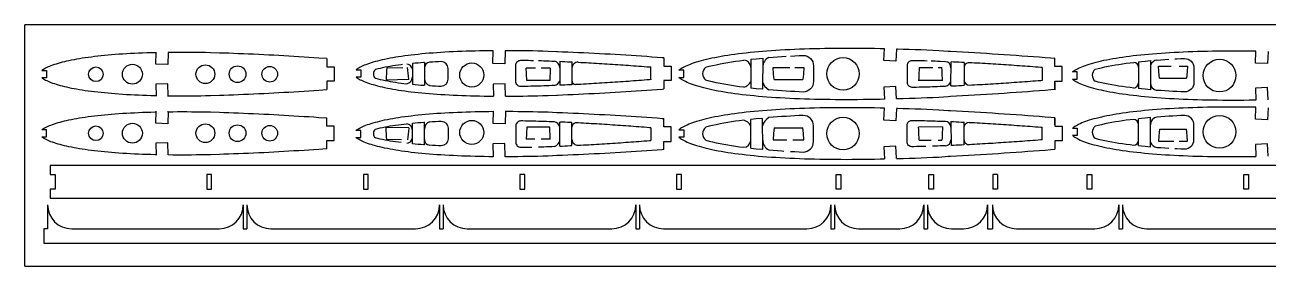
# Model space of a CAD drawing. Header units: millimetres. Extents: x 432 to 1432, y 277 to 377.
# Drawn here: x 432 to 948, y 277 to 377 of the extents above; entities that cross this region are included whole.
import ezdxf

# ---------------------------------------------------------------- set-up
doc = ezdxf.new("R2010")
doc.units = ezdxf.units.MM
doc.layers.add('7', color=7, linetype='Continuous')
doc.layers.add('LAYER01', color=7, linetype='Continuous')

msp = doc.modelspace()

# ---------------------------------------------------------------- linework, layer by layer
for p, q in [((432.01, 277.11), (432.04, 377.11)), ((1432.01, 377.11), (432.04, 377.11)), ((859.64, 353.23), (859.64, 350.23)), ((859.64, 335.64), (859.64, 338.64)), ((1134.97, 318.87), (442.55, 318.87)), ((442.55, 318.87), (442.55, 315.07)), ((442.55, 315.07), (444.55, 315.07)), ((444.55, 315.07), (444.55, 309.07)), ((509.55, 315.07), (507.55, 315.07)), ((507.55, 315.07), (507.55, 309.07)), ((509.55, 312.07), (509.55, 315.07)), ((574.55, 315.07), (572.55, 315.07)), ((572.55, 315.07), (572.55, 309.07)), ((574.55, 312.07), (574.55, 315.07)), ((639.55, 315.07), (637.55, 315.07)), ((637.55, 315.07), (637.55, 309.07)), ((639.55, 312.07), (639.55, 315.07)), ((704.55, 315.07), (702.55, 315.07)), ((702.55, 315.07), (702.55, 309.07)), ((704.55, 312.07), (704.55, 315.07)), ((768.75, 312.07), (768.75, 315.07)), ((768.75, 315.07), (770.75, 315.07)), ((770.75, 315.07), (770.75, 309.07)), ((807.27, 312.07), (807.27, 315.07)), ((807.27, 315.07), (809.27, 315.07)), ((809.27, 315.07), (809.27, 309.07)), ((833.77, 315.07), (833.77, 309.07)), ((835.77, 315.07), (833.77, 315.07)), ((835.77, 315.07), (835.77, 309.07)), ((872.97, 312.07), (872.97, 315.07)), ((872.97, 315.07), (874.97, 315.07)), ((874.97, 315.07), (874.97, 309.07)), ((937.97, 312.07), (937.97, 315.07)), ((937.97, 315.07), (939.97, 315.07)), ((939.97, 315.07), (939.97, 309.07)), ((509.55, 309.07), (509.55, 312.07)), ((574.55, 309.07), (574.55, 312.07)), ((639.55, 309.07), (639.55, 312.07)), ((704.55, 309.07), (704.55, 312.07)), ((768.75, 309.07), (768.75, 312.07)), ((807.27, 309.07), (807.27, 312.07)), ((872.97, 309.07), (872.97, 312.07)), ((937.97, 309.07), (937.97, 312.07)), ((442.55, 309.07), (442.55, 305.27)), ((444.55, 309.07), (442.55, 309.07)), ((442.55, 305.27), (1134.97, 305.27)), ((507.55, 309.07), (509.55, 309.07)), ((572.55, 309.07), (574.55, 309.07)), ((637.55, 309.07), (639.55, 309.07)), ((702.55, 309.07), (704.55, 309.07)), ((770.75, 309.07), (768.75, 309.07)), ((809.27, 309.07), (807.27, 309.07)), ((835.77, 309.07), (833.77, 309.07)), ((874.97, 309.07), (872.97, 309.07)), ((939.97, 309.07), (937.97, 309.07)), ((432.01, 277.11), (1432.01, 277.11))]:
    msp.add_line(p, q)
at = {"color": 9}
for p, q in [((557.37, 363.13), (557.37, 359.72)), ((697.27, 363.45), (697.27, 360.03)), ((859.64, 359.8), (859.64, 363.31)), ((557.37, 359.72), (560.37, 359.72)), ((560.37, 359.72), (560.37, 353.72)), ((691.88, 354.4), (691.88, 359.66)), ((697.27, 360.03), (700.27, 360.03)), ((700.27, 360.03), (700.27, 354.03)), ((854.26, 359.42), (854.26, 354.13)), ((862.64, 359.8), (859.64, 359.8)), ((862.64, 353.8), (862.64, 359.8)), ((868.86, 357.59), (866.86, 357.59)), ((560.37, 353.72), (557.37, 353.72)), ((557.37, 353.72), (557.37, 350.3)), ((700.27, 354.03), (697.27, 354.03)), ((697.27, 354.03), (697.27, 350.55)), ((859.64, 350.27), (859.64, 353.8)), ((859.64, 353.8), (862.64, 353.8)), ((557.37, 335.15), (557.37, 338.56)), ((697.27, 334.84), (697.27, 338.32)), ((859.64, 338.6), (859.64, 335.07)), ((560.37, 335.15), (557.37, 335.15)), ((560.37, 329.15), (560.37, 335.15)), ((691.88, 334.46), (691.88, 329.21)), ((700.27, 334.84), (697.27, 334.84)), ((700.27, 328.84), (700.27, 334.84)), ((854.26, 329.45), (854.26, 334.73)), ((859.64, 335.07), (862.64, 335.07)), ((862.64, 335.07), (862.64, 329.07)), ((868.86, 331.28), (866.86, 331.28)), ((557.37, 325.74), (557.37, 329.15)), ((557.37, 329.15), (560.37, 329.15)), ((697.27, 325.42), (697.27, 328.84)), ((697.27, 328.84), (700.27, 328.84)), ((862.64, 329.07), (859.64, 329.07)), ((859.64, 329.07), (859.64, 325.55))]:
    msp.add_line(p, q, dxfattribs=at)
for centre, radius in [((617.53, 356.34), 5), ((771.66, 356.8), 6.73), ((927.95, 356.09), 6.79), ((461.49, 356.66), 3.05), ((476.65, 356.66), 4.13), ((506.94, 356.66), 3.89), ((520.3, 356.66), 3.47), ((533.67, 356.66), 3.23), ((476.65, 332.2), 4.13), ((506.94, 332.2), 3.89), ((520.3, 332.2), 3.47), ((617.53, 332.52), 5), ((771.66, 332.07), 6.73), ((927.95, 332.78), 6.79), ((461.49, 332.2), 3.05), ((533.67, 332.2), 3.23)]:
    msp.add_circle(centre, radius)
for centre, radius in [((579.08, 356.79), 2.4), ((716.91, 356.88), 3.55), ((878.4, 356.25), 3.26), ((579.08, 332.07), 2.4), ((716.91, 331.99), 3.55), ((878.4, 332.62), 3.26)]:
    msp.add_arc(centre, radius, 129.9525, 230.0475)
at = {"layer": '7', "linetype": 'Continuous'}
for points in [[(703.49, 358.3), (703.84, 358.58), (704.23, 358.87), (704.64, 359.13), (705.17, 359.45), (705.71, 359.73), (706.27, 360), (706.95, 360.32), (707.65, 360.62), (708.35, 360.9), (709.19, 361.21), (710.03, 361.5), (710.88, 361.77), (711.86, 362.07), (712.85, 362.34), (713.84, 362.61), (714.97, 362.89), (716.1, 363.15), (717.23, 363.4), (718.5, 363.66), (719.76, 363.9), (721.03, 364.13), (722.43, 364.37), (723.83, 364.59), (725.23, 364.8), (726.75, 365.02), (728.28, 365.22), (729.8, 365.41), (731.45, 365.6), (733.1, 365.77), (734.74, 365.94), (736.5, 366.1), (738.26, 366.25), (740.02, 366.39), (741.89, 366.53), (743.75, 366.66), (745.62, 366.77), (747.59, 366.88), (749.55, 366.98), (751.52, 367.07), (753.58, 367.15), (755.64, 367.23), (757.7, 367.29), (759.84, 367.34), (761.98, 367.39), (764.12, 367.43), (766.34, 367.46), (768.56, 367.48), (770.77, 367.49), (773.06, 367.49), (775.34, 367.49), (777.63, 367.48), (779.97, 367.46), (782.31, 367.43), (784.65, 367.4), (787.04, 367.35), (788.85, 367.31)], [(793.83, 367.07), (793.84, 367.07), (793.6, 362.08), (788.6, 362.32), (788.85, 367.31)], [(793.84, 367.19), (794.25, 367.18), (796.68, 367.11), (799.11, 367.03), (801.56, 366.94), (804.02, 366.85), (806.48, 366.76), (808.96, 366.65), (811.43, 366.54), (815.24, 366.24)], [(486.47, 365.6), (486.16, 365.59), (484.36, 365.54), (482.63, 365.49), (480.9, 365.43), (479.16, 365.36), (477.51, 365.29), (475.85, 365.2), (474.2, 365.11), (472.63, 365.01), (471.06, 364.91), (469.49, 364.79), (468.01, 364.67), (466.53, 364.55), (465.05, 364.41), (463.66, 364.27), (462.27, 364.12), (460.89, 363.96), (459.61, 363.8), (458.32, 363.64), (457.04, 363.45), (455.86, 363.28), (454.69, 363.09), (453.51, 362.89), (452.44, 362.69), (451.38, 362.49), (450.31, 362.27), (449.36, 362.06), (448.41, 361.84), (447.46, 361.6), (446.62, 361.38), (445.79, 361.15), (444.96, 360.9), (444.25, 360.67), (443.54, 360.43), (442.84, 360.17), (442.25, 359.93), (441.66, 359.68), (441.08, 359.41), (440.62, 359.19), (440.16, 358.94), (439.71, 358.68), (439.37, 358.46), (439.04, 358.22)], [(491.48, 365.62), (491.31, 360.63), (486.31, 360.79), (486.48, 365.79)], [(512.85, 365.44), (509.05, 365.6), (507.04, 365.63), (505.07, 365.66), (503.1, 365.69), (501.13, 365.7), (499.21, 365.71), (497.29, 365.72), (495.36, 365.71), (493.5, 365.7), (491.63, 365.69), (491.47, 365.69)], [(557.37, 363.13), (554.09, 363.36), (552.02, 363.5), (549.96, 363.63), (547.89, 363.77), (545.8, 363.9), (543.72, 364.02), (541.63, 364.15), (539.54, 364.27), (537.45, 364.39), (535.35, 364.51), (533.26, 364.62), (531.17, 364.72), (529.08, 364.82), (526.99, 364.92), (524.91, 365.01), (522.82, 365.1), (520.75, 365.18), (518.68, 365.26), (516.62, 365.33), (514.57, 365.39), (512.85, 365.44)], [(626.42, 366.4), (624.63, 366.39), (622.68, 366.36), (620.79, 366.33), (618.91, 366.29), (617.02, 366.24), (615.21, 366.18), (613.39, 366.12), (611.58, 366.05), (609.85, 365.97), (608.11, 365.88), (606.38, 365.79), (604.74, 365.68), (603.09, 365.57), (601.45, 365.45), (599.9, 365.33), (598.35, 365.19), (596.8, 365.05), (595.34, 364.9), (593.89, 364.75), (592.44, 364.58), (591.1, 364.42), (589.76, 364.24), (588.41, 364.05), (587.18, 363.87), (585.95, 363.67), (584.72, 363.46), (583.6, 363.26), (582.48, 363.04), (581.37, 362.81), (580.37, 362.59), (579.37, 362.36), (578.38, 362.11), (577.51, 361.88), (576.64, 361.64), (575.77, 361.38), (575.02, 361.14), (574.28, 360.88), (573.54, 360.61), (572.92, 360.36), (572.31, 360.1), (571.71, 359.82), (571.22, 359.58), (570.74, 359.33), (570.27, 359.05), (569.91, 358.82), (569.57, 358.57), (569.48, 358.49)], [(597.84, 361.51), (597.63, 361.5), (596.43, 361.41), (595.23, 361.31), (594.04, 361.21), (592.86, 361.1)], [(604.85, 361.91), (603.72, 361.86), (602.5, 361.8), (601.27, 361.73), (600.05, 361.66)], [(631.37, 366.42), (631.21, 360.95), (626.21, 361.11), (626.42, 366.4)], [(652.78, 365.95), (649.22, 366.14), (647.08, 366.2), (644.98, 366.25), (642.87, 366.3), (640.77, 366.33), (638.71, 366.36), (636.64, 366.39), (634.58, 366.41), (632.57, 366.42), (631.38, 366.42)], [(645.27, 362.32), (646.37, 362.29), (647.46, 362.26), (648.55, 362.22), (649.64, 362.18), (650.74, 362.14), (651.83, 362.1)], [(697.27, 363.45), (696.58, 363.5), (694.44, 363.65), (692.3, 363.8), (690.16, 363.95), (687.99, 364.1), (685.83, 364.24), (683.66, 364.38), (681.48, 364.52), (679.3, 364.65), (677.11, 364.78), (674.92, 364.91), (672.73, 365.03), (670.54, 365.15), (668.35, 365.27), (666.16, 365.38), (663.96, 365.49), (661.78, 365.59), (659.6, 365.68), (657.41, 365.77), (655.25, 365.86), (653.08, 365.94), (652.78, 365.95)], [(654.1, 362.01), (655.11, 361.96), (656.21, 361.91), (657.3, 361.86), (658.4, 361.81), (659.1, 361.78)], [(661.68, 361.65), (662.78, 361.59), (663.87, 361.54), (664.97, 361.48), (666.07, 361.41), (667.16, 361.35), (668.26, 361.29), (669.36, 361.22), (670.45, 361.16), (671.55, 361.09), (672.65, 361.02), (673.75, 360.95), (674.84, 360.88), (675.94, 360.81), (677.04, 360.74), (678.14, 360.66), (679.24, 360.59), (680.34, 360.51), (681.43, 360.43), (682.53, 360.36), (683.63, 360.28), (684.73, 360.2), (685.83, 360.12), (686.93, 360.03), (688.03, 359.95), (689.14, 359.87), (690.23, 359.78), (691.33, 359.7), (691.88, 359.66)], [(714.63, 359.6), (716.04, 359.96), (717.53, 360.3), (719.03, 360.62), (720.59, 360.93), (722.17, 361.23), (723.78, 361.51), (725.4, 361.78), (727.06, 362.03), (728.73, 362.26), (730.43, 362.49)], [(733.32, 362.84), (735.59, 363.08), (738.29, 363.26)], [(740.86, 363.58), (742.64, 363.72), (744.43, 363.85), (746.21, 363.98), (748.01, 364.09)], [(749.83, 364.2), (751.64, 364.3), (753.45, 364.39), (755.13, 364.47)], [(814.17, 361.86), (812.02, 361.94), (810.93, 361.98), (809.83, 362.02), (808.74, 362.05), (808.2, 362.07)], [(815.24, 366.24), (816.3, 366.18), (818.79, 366.05), (821.27, 365.91), (823.76, 365.77), (826.25, 365.62), (828.72, 365.48), (831.2, 365.33), (833.68, 365.17), (836.14, 365.01), (838.6, 364.85), (841.05, 364.68), (843.48, 364.51), (845.91, 364.34), (848.34, 364.17), (850.73, 363.99), (853.12, 363.82), (855.51, 363.63), (857.85, 363.45), (859.64, 363.31)], [(821.87, 361.52), (820.77, 361.58), (819.68, 361.63), (818.58, 361.68), (817.49, 361.73), (816.49, 361.77)], [(854.28, 359.42), (853.71, 359.46), (852.61, 359.55), (851.51, 359.63), (850.41, 359.72), (849.31, 359.8), (848.21, 359.88), (847.11, 359.96), (846.01, 360.04), (844.91, 360.12), (843.81, 360.2), (842.71, 360.28), (841.62, 360.35), (840.51, 360.43), (839.42, 360.5), (838.32, 360.57), (837.22, 360.65), (836.12, 360.72), (835.03, 360.79), (833.93, 360.85), (832.83, 360.92), (831.73, 360.99), (830.64, 361.05), (829.54, 361.12), (828.44, 361.18), (827.35, 361.24), (826.25, 361.3), (825.16, 361.36), (824.06, 361.41)], [(866.86, 357.59), (867.12, 357.81), (867.5, 358.08), (867.89, 358.34), (868.4, 358.64), (868.92, 358.91), (869.45, 359.17), (870.11, 359.47), (870.78, 359.76), (871.45, 360.03), (872.25, 360.33), (873.06, 360.61), (873.88, 360.87), (874.82, 361.15), (875.77, 361.42), (876.73, 361.67), (877.81, 361.94), (878.89, 362.19), (879.98, 362.43), (881.2, 362.68), (882.41, 362.92), (883.63, 363.14), (884.97, 363.37), (886.31, 363.58), (887.66, 363.78), (889.12, 363.99), (890.59, 364.18), (892.05, 364.36), (893.63, 364.54), (895.21, 364.71), (896.8, 364.87), (898.49, 365.03), (900.18, 365.17), (901.87, 365.31), (903.66, 365.44), (905.45, 365.56), (907.24, 365.67), (909.13, 365.78), (911.02, 365.87), (912.91, 365.96), (914.89, 366.04), (916.86, 366.11), (918.84, 366.17), (920.9, 366.22), (922.95, 366.27), (925.01, 366.3), (927.14, 366.33), (929.27, 366.35), (931.4, 366.36), (933.59, 366.37), (935.79, 366.36), (937.98, 366.35), (940.23, 366.33), (942.48, 366.3), (943.07, 366.3)], [(876.31, 358.75), (877.6, 359.07), (878.97, 359.38), (880.34, 359.68), (881.77, 359.97), (883.22, 360.24), (884.7, 360.5), (886.18, 360.74), (887.7, 360.97), (889.23, 361.18), (890.79, 361.39), (892.35, 361.58)], [(894.31, 361.8), (895.52, 361.93), (897.12, 362.1), (899.29, 362.3)], [(901.98, 362.52), (903.62, 362.64), (905.25, 362.75), (906.9, 362.86)], [(909.39, 363), (910.22, 363.05), (911.89, 363.13), (913.42, 363.2)], [(948.07, 366.14), (947.85, 361.07), (942.85, 361.29), (943.07, 366.29)], [(439.04, 358.21), (440.94, 358.21), (440.94, 355.21), (439.04, 355.21)], [(569.48, 358.49), (571.42, 358.49), (571.42, 355.49), (569.48, 355.49)], [(588.82, 360.66), (588.82, 360.66), (588.2, 360.58), (587.05, 360.43), (585.93, 360.27), (584.81, 360.1), (583.71, 359.92), (582.62, 359.73), (581.56, 359.53), (580.51, 359.32), (579.5, 359.1), (578.49, 358.87), (577.54, 358.63)], [(582.25, 359.25), (582.16, 358.07), (582.09, 356.88), (582.02, 355.68), (581.95, 354.47), (581.94, 354.26)], [(591.37, 354.47), (591.36, 354.67), (591.24, 355.88), (591.12, 357.07), (590.99, 358.26), (590.85, 359.44)], [(640.38, 354.13), (640.35, 354.83), (640.29, 355.93), (640.24, 357.02), (640.15, 359.13)], [(650.1, 359.13), (650.06, 358.12), (650.01, 357.02), (649.96, 355.93), (649.91, 354.83), (649.88, 354.13)], [(703.49, 355.3), (705.53, 355.3), (705.53, 358.3), (703.49, 358.3)], [(743.06, 354.47), (742.82, 356.74), (742.64, 359.44)], [(755.36, 359.41), (755.23, 356.74), (754.98, 354.47)], [(803.25, 359.47), (803.2, 358.38), (803.15, 357.28), (803.1, 356.19), (803.05, 355.09), (803.01, 354.09)], [(812.96, 354), (812.91, 355.09), (812.87, 356.19), (812.82, 357.28), (812.77, 358.38), (812.71, 359.47)], [(866.86, 354.59), (868.86, 354.59), (868.86, 357.59), (866.86, 357.59)], [(903.07, 355.02), (902.94, 356.23), (902.78, 357.83), (902.58, 359.99)], [(914.67, 359.99), (914.47, 357.83), (914.31, 356.23), (914.18, 355.02)], [(439.04, 355.21), (439.37, 354.97), (439.71, 354.75), (440.16, 354.48), (440.62, 354.24), (441.08, 354.01), (441.66, 353.75), (442.25, 353.5), (442.84, 353.26), (443.54, 353), (444.25, 352.76), (444.96, 352.53), (445.79, 352.28), (446.62, 352.04), (447.46, 351.82), (448.41, 351.59), (449.36, 351.37), (450.31, 351.16), (451.38, 350.94), (452.44, 350.73), (453.51, 350.54), (454.69, 350.34), (455.86, 350.15), (457.04, 349.97), (458.32, 349.79), (459.61, 349.62), (460.89, 349.47), (462.27, 349.31), (463.66, 349.16), (465.05, 349.02), (466.53, 348.88), (468.01, 348.75), (469.49, 348.64), (471.06, 348.52), (472.63, 348.42), (474.2, 348.32), (475.85, 348.23), (477.51, 348.14), (479.16, 348.07), (480.9, 348), (482.63, 347.94), (484.36, 347.88), (486.16, 347.84), (486.47, 347.83)], [(491.23, 347.71), (491.48, 347.72), (491.31, 352.71), (486.32, 352.55), (486.48, 347.55)], [(569.48, 355.49), (569.57, 355.42), (569.91, 355.17), (570.27, 354.93), (570.74, 354.66), (571.22, 354.4), (571.71, 354.17), (572.31, 353.89), (572.92, 353.63), (573.54, 353.38), (574.28, 353.1), (575.02, 352.85), (575.77, 352.61), (576.64, 352.35), (577.51, 352.1), (578.38, 351.87), (579.37, 351.63), (580.37, 351.39), (581.37, 351.18), (582.48, 350.95), (583.6, 350.73), (584.72, 350.53), (585.95, 350.32), (587.18, 350.12), (588.41, 349.94), (589.76, 349.75), (591.1, 349.57), (592.44, 349.4), (593.89, 349.24), (595.34, 349.08), (596.8, 348.94), (598.35, 348.79), (599.9, 348.66), (601.45, 348.54), (603.09, 348.41), (604.74, 348.3), (606.38, 348.2), (608.11, 348.11), (609.85, 348.02), (611.58, 347.94), (613.39, 347.87), (615.21, 347.8), (617.02, 347.75), (618.91, 347.7), (620.79, 347.66), (622.68, 347.62), (624.63, 347.6), (626.59, 347.58)], [(577.54, 354.96), (578.49, 354.72), (579.5, 354.49), (580.51, 354.27), (581.56, 354.06), (582.62, 353.86), (583.71, 353.67), (584.81, 353.49), (585.93, 353.32), (587.05, 353.16), (588.2, 353.01), (589.34, 352.87), (590.51, 352.74)], [(592.86, 352.49), (594.04, 352.38), (595.23, 352.28), (596.43, 352.18), (597.63, 352.09), (597.84, 352.08)], [(600.05, 351.93), (601.27, 351.86), (602.5, 351.79), (603.72, 351.73), (604.85, 351.68)], [(631.58, 347.57), (631.58, 347.57), (631.42, 352.74), (626.43, 352.58), (626.59, 347.58)], [(659.1, 352.28), (658.4, 352.25), (657.3, 352.2), (656.21, 352.15), (654.1, 352.06)], [(691.89, 354.41), (691.33, 354.36), (690.23, 354.28), (689.14, 354.19), (688.03, 354.11), (686.93, 354.03), (685.83, 353.95), (684.73, 353.87), (683.63, 353.78), (682.53, 353.71), (681.43, 353.63), (680.34, 353.55), (679.24, 353.47), (678.14, 353.4), (677.04, 353.33), (675.94, 353.25), (674.84, 353.18), (673.75, 353.11), (672.65, 353.04), (671.55, 352.97), (670.45, 352.9), (669.36, 352.84), (668.26, 352.77), (667.16, 352.71), (666.07, 352.65), (664.97, 352.59), (663.87, 352.53), (662.78, 352.47), (661.68, 352.41), (660.59, 352.36)], [(691.9, 354.41), (691.88, 354.4), (691.9, 354.41)], [(691.9, 354.41), (691.9, 354.41)], [(788.85, 346.28), (787.04, 346.24), (784.65, 346.19), (782.31, 346.16), (779.97, 346.13), (777.63, 346.11), (775.34, 346.1), (773.06, 346.1), (770.77, 346.1), (768.56, 346.11), (766.34, 346.13), (764.12, 346.16), (761.98, 346.2), (759.84, 346.25), (757.7, 346.3), (755.64, 346.36), (753.58, 346.44), (751.52, 346.52), (749.55, 346.61), (747.59, 346.71), (745.62, 346.82), (743.75, 346.93), (741.89, 347.06), (740.02, 347.2), (738.26, 347.34), (736.5, 347.49), (734.74, 347.65), (733.1, 347.82), (731.45, 347.99), (729.8, 348.18), (728.28, 348.37), (726.75, 348.57), (725.23, 348.79), (723.83, 349), (722.43, 349.22), (721.03, 349.46), (719.76, 349.69), (718.5, 349.93), (717.23, 350.19), (716.1, 350.44), (714.97, 350.7), (713.84, 350.98), (712.85, 351.25), (711.86, 351.52), (710.88, 351.82), (710.03, 352.09), (709.19, 352.38), (708.35, 352.69), (707.65, 352.97), (706.95, 353.27), (706.27, 353.59), (705.71, 353.86), (705.17, 354.14), (704.64, 354.46), (704.23, 354.72), (703.84, 355.01), (703.49, 355.3)], [(730.43, 351.27), (728.73, 351.49), (727.06, 351.73), (725.4, 351.98), (723.78, 352.24), (722.17, 352.53), (720.59, 352.82), (719.03, 353.13), (717.53, 353.46), (716.04, 353.8), (714.63, 354.15)], [(793.84, 346.52), (793.6, 351.51), (788.6, 351.27), (788.85, 346.28)], [(816.39, 351.82), (817.49, 351.86), (818.58, 351.91), (819.68, 351.96), (820.77, 352.01), (821.87, 352.07)], [(824.06, 352.18), (825.16, 352.23), (826.25, 352.29), (827.35, 352.35), (828.44, 352.41), (829.54, 352.47), (830.64, 352.54), (831.73, 352.6), (832.83, 352.67), (833.93, 352.74), (835.03, 352.81), (836.12, 352.87), (837.22, 352.94), (838.32, 353.02), (839.42, 353.09), (840.51, 353.16), (841.62, 353.24), (842.71, 353.31), (843.81, 353.39), (844.91, 353.47), (846.01, 353.55), (847.11, 353.63), (848.21, 353.71), (849.31, 353.79), (850.41, 353.87), (851.51, 353.96), (852.61, 354.04), (853.71, 354.13), (854.26, 354.17)], [(943.08, 345.88), (942.48, 345.88), (940.23, 345.85), (937.98, 345.83), (935.79, 345.82), (933.59, 345.81), (931.4, 345.82), (929.27, 345.83), (927.14, 345.85), (925.01, 345.88), (922.95, 345.91), (920.9, 345.96), (918.84, 346.01), (916.86, 346.07), (914.89, 346.14), (912.91, 346.22), (911.02, 346.31), (909.13, 346.4), (907.24, 346.51), (905.45, 346.62), (903.66, 346.74), (901.87, 346.87), (900.18, 347.01), (898.49, 347.15), (896.8, 347.31), (895.21, 347.47), (893.63, 347.64), (892.05, 347.82), (890.59, 348), (889.12, 348.19), (887.66, 348.4), (886.31, 348.6), (884.97, 348.82), (883.63, 349.04), (882.41, 349.26), (881.2, 349.5), (879.98, 349.75), (878.89, 349.99), (877.81, 350.24), (876.73, 350.51), (875.77, 350.76), (874.82, 351.03), (873.88, 351.31), (873.06, 351.57), (872.25, 351.85), (871.45, 352.15), (870.78, 352.42), (870.11, 352.71), (869.45, 353.01), (868.92, 353.27), (868.4, 353.54), (867.89, 353.84), (867.5, 354.1), (867.12, 354.37), (866.86, 354.59)], [(892.35, 350.92), (890.79, 351.11), (889.23, 351.31), (887.7, 351.53), (886.18, 351.76), (884.7, 352), (883.22, 352.26), (881.77, 352.53), (880.34, 352.82), (878.97, 353.11), (877.6, 353.43), (876.31, 353.75)], [(948.07, 346.1), (947.86, 351.1), (942.86, 350.88), (943.08, 345.88)], [(491.48, 347.74), (491.63, 347.74), (493.5, 347.72), (495.36, 347.71), (497.29, 347.71), (499.21, 347.71), (501.13, 347.72), (503.1, 347.74), (505.07, 347.76), (507.04, 347.79), (509.05, 347.83), (512.85, 347.99)], [(512.85, 347.99), (514.57, 348.04), (516.62, 348.1), (518.68, 348.18), (520.75, 348.25), (522.82, 348.33), (524.91, 348.42), (526.99, 348.51), (529.08, 348.61), (531.17, 348.71), (533.26, 348.82), (535.35, 348.93), (537.45, 349.04), (539.54, 349.16), (541.63, 349.28), (543.72, 349.41), (545.8, 349.53), (547.89, 349.66), (549.96, 349.8), (552.02, 349.94), (554.09, 350.08), (557.37, 350.3)], [(631.58, 347.57), (632.57, 347.57), (634.58, 347.58), (636.64, 347.6), (638.71, 347.62), (640.77, 347.65), (642.87, 347.69), (644.98, 347.74), (647.08, 347.79), (649.22, 347.84), (652.78, 348.04)], [(652.78, 348.04), (653.08, 348.05), (655.25, 348.13), (657.41, 348.22), (659.6, 348.31), (661.78, 348.41), (663.96, 348.51), (666.16, 348.61), (668.35, 348.72), (670.54, 348.84), (672.73, 348.96), (674.92, 349.09), (677.11, 349.21), (679.3, 349.34), (681.48, 349.48), (683.66, 349.61), (685.83, 349.75), (687.99, 349.9), (690.16, 350.04), (692.3, 350.19), (694.44, 350.34), (696.58, 350.5), (697.27, 350.55)], [(738.27, 350.53), (735.59, 350.67), (733.32, 350.92)], [(755.13, 349.29), (753.45, 349.37), (751.64, 349.46), (749.83, 349.56), (748.01, 349.66), (746.21, 349.78), (744.43, 349.9), (742.64, 350.04), (740.86, 350.18)], [(815.24, 347.35), (811.43, 347.05), (808.96, 346.94), (806.48, 346.83), (804.02, 346.74), (801.56, 346.65), (799.11, 346.56), (796.68, 346.48), (794.25, 346.41), (793.84, 346.4)], [(859.64, 350.27), (857.85, 350.13), (855.51, 349.95), (853.12, 349.77), (850.73, 349.59), (848.34, 349.41), (845.91, 349.24), (843.48, 349.07), (841.05, 348.9), (838.6, 348.73), (836.14, 348.57), (833.68, 348.41), (831.2, 348.26), (828.72, 348.11), (826.25, 347.96), (823.76, 347.81), (821.27, 347.67), (818.79, 347.53), (816.3, 347.4), (815.24, 347.35)], [(899.29, 350.2), (897.12, 350.4), (895.52, 350.56), (894.31, 350.69)], [(913.42, 349.3), (911.89, 349.37), (910.22, 349.45), (908.56, 349.54), (906.9, 349.64), (905.25, 349.74), (903.62, 349.86), (901.98, 349.98)], [(439.04, 333.66), (439.37, 333.9), (439.71, 334.12), (440.16, 334.38), (440.62, 334.62), (441.08, 334.85), (441.66, 335.12), (442.25, 335.37), (442.84, 335.6), (443.54, 335.87), (444.25, 336.11), (444.96, 336.34), (445.79, 336.59), (446.62, 336.82), (447.46, 337.04), (448.41, 337.28), (449.36, 337.5), (450.31, 337.71), (451.38, 337.93), (452.44, 338.13), (453.51, 338.33), (454.69, 338.53), (455.86, 338.72), (457.04, 338.89), (458.32, 339.07), (459.61, 339.24), (460.89, 339.4), (462.27, 339.56), (463.66, 339.71), (465.05, 339.85), (466.53, 339.98), (468.01, 340.11), (469.49, 340.23), (471.06, 340.35), (472.63, 340.45), (474.2, 340.55), (475.85, 340.64), (477.51, 340.72), (479.16, 340.8), (480.9, 340.87), (482.63, 340.93), (484.36, 340.98), (486.16, 341.03), (486.47, 341.04)], [(491.23, 341.16), (491.48, 341.15), (491.31, 336.15), (486.32, 336.32), (486.48, 341.31)], [(491.48, 341.12), (491.63, 341.13), (493.5, 341.14), (495.36, 341.15), (497.29, 341.16), (499.21, 341.15), (501.13, 341.14), (503.1, 341.13), (505.07, 341.1), (507.04, 341.07), (509.05, 341.04), (512.85, 340.88)], [(512.85, 340.88), (514.57, 340.83), (516.62, 340.76), (518.68, 340.69), (520.75, 340.61), (522.82, 340.53), (524.91, 340.44), (526.99, 340.35), (529.08, 340.26), (531.17, 340.16), (533.26, 340.05), (535.35, 339.94), (537.45, 339.82), (539.54, 339.7), (541.63, 339.58), (543.72, 339.46), (545.8, 339.33), (547.89, 339.2), (549.96, 339.07), (552.02, 338.93), (554.09, 338.79), (557.37, 338.56)], [(569.48, 333.37), (569.57, 333.45), (569.91, 333.7), (570.27, 333.93), (570.74, 334.21), (571.22, 334.46), (571.71, 334.7), (572.31, 334.98), (572.92, 335.24), (573.54, 335.49), (574.28, 335.76), (575.02, 336.02), (575.77, 336.26), (576.64, 336.52), (577.51, 336.76), (578.38, 336.99), (579.37, 337.24), (580.37, 337.47), (581.37, 337.69), (582.48, 337.92), (583.6, 338.14), (584.72, 338.34), (585.95, 338.55), (587.18, 338.75), (588.41, 338.93), (589.76, 339.12), (591.1, 339.3), (592.44, 339.46), (593.89, 339.63), (595.34, 339.78), (596.8, 339.93), (598.35, 340.07), (599.9, 340.21), (601.45, 340.33), (603.09, 340.45), (604.74, 340.56), (606.38, 340.66), (608.11, 340.76), (609.85, 340.85), (611.58, 340.93), (613.39, 341), (615.21, 341.06), (617.02, 341.12), (618.91, 341.17), (620.79, 341.21), (622.68, 341.24), (624.63, 341.27), (626.59, 341.29)], [(631.58, 341.3), (631.58, 341.3), (631.42, 336.13), (626.43, 336.29), (626.59, 341.29)], [(631.58, 341.3), (632.57, 341.3), (634.58, 341.29), (636.64, 341.27), (638.71, 341.24), (640.77, 341.21), (642.87, 341.18), (644.98, 341.13), (647.08, 341.08), (649.22, 341.02), (652.78, 340.82)], [(652.78, 340.82), (653.08, 340.81), (655.25, 340.73), (657.41, 340.65), (659.6, 340.56), (661.78, 340.46), (663.96, 340.36), (666.16, 340.26), (668.35, 340.14), (670.54, 340.03), (672.73, 339.91), (674.92, 339.78), (677.11, 339.65), (679.3, 339.52), (681.48, 339.39), (683.66, 339.26), (685.83, 339.12), (687.99, 338.97), (690.16, 338.82), (692.3, 338.68), (694.44, 338.53), (696.58, 338.37), (697.27, 338.32)], [(788.85, 342.59), (787.04, 342.63), (784.65, 342.67), (782.31, 342.71), (779.97, 342.74), (777.63, 342.76), (775.34, 342.77), (773.06, 342.77), (770.77, 342.77), (768.56, 342.76), (766.34, 342.74), (764.12, 342.71), (761.98, 342.67), (759.84, 342.62), (757.7, 342.57), (755.64, 342.5), (753.58, 342.43), (751.52, 342.35), (749.55, 342.26), (747.59, 342.16), (745.62, 342.05), (743.75, 341.93), (741.89, 341.81), (740.02, 341.67), (738.26, 341.53), (736.5, 341.38), (734.74, 341.22), (733.1, 341.05), (731.45, 340.87), (729.8, 340.69), (728.28, 340.5), (726.75, 340.3), (725.23, 340.08), (723.83, 339.87), (722.43, 339.65), (721.03, 339.41), (719.76, 339.18), (718.5, 338.93), (717.23, 338.67), (716.1, 338.43), (714.97, 338.16), (713.84, 337.88), (712.85, 337.62), (711.86, 337.34), (710.88, 337.05), (710.03, 336.78), (709.19, 336.49), (708.35, 336.17), (707.65, 335.89), (706.95, 335.6), (706.27, 335.28), (705.71, 335.01), (705.17, 334.72), (704.64, 334.41), (704.23, 334.15), (703.84, 333.86), (703.49, 333.57)], [(793.84, 342.35), (793.6, 337.35), (788.6, 337.6), (788.85, 342.59)], [(815.24, 341.52), (811.43, 341.82), (808.96, 341.93), (806.48, 342.03), (804.02, 342.13), (801.56, 342.22), (799.11, 342.31), (796.68, 342.38), (794.25, 342.46), (793.84, 342.47)], [(859.64, 338.6), (857.85, 338.74), (855.51, 338.92), (853.12, 339.1), (850.73, 339.28), (848.34, 339.45), (845.91, 339.63), (843.48, 339.8), (841.05, 339.96), (838.6, 340.13), (836.14, 340.3), (833.68, 340.45), (831.2, 340.61), (828.72, 340.76), (826.25, 340.91), (823.76, 341.05), (821.27, 341.19), (818.79, 341.33), (816.3, 341.46), (815.24, 341.52)], [(943.08, 342.98), (942.48, 342.99), (940.23, 343.02), (937.98, 343.04), (935.79, 343.05), (933.59, 343.05), (931.4, 343.05), (929.27, 343.04), (927.14, 343.02), (925.01, 342.99), (922.95, 342.95), (920.9, 342.91), (918.84, 342.85), (916.86, 342.79), (914.89, 342.72), (912.91, 342.64), (911.02, 342.56), (909.13, 342.46), (907.24, 342.36), (905.45, 342.25), (903.66, 342.13), (901.87, 342), (900.18, 341.86), (898.49, 341.72), (896.8, 341.56), (895.21, 341.4), (893.63, 341.23), (892.05, 341.05), (890.59, 340.87), (889.12, 340.68), (887.66, 340.47), (886.31, 340.27), (884.97, 340.05), (883.63, 339.82), (882.41, 339.6), (881.2, 339.37), (879.98, 339.12), (878.89, 338.88), (877.81, 338.63), (876.73, 338.36), (875.77, 338.11), (874.82, 337.84), (873.88, 337.56), (873.06, 337.29), (872.25, 337.02), (871.45, 336.72), (870.78, 336.45), (870.11, 336.16), (869.45, 335.86), (868.92, 335.6), (868.4, 335.32), (867.89, 335.02), (867.5, 334.77), (867.12, 334.49), (866.86, 334.28)], [(948.07, 342.77), (947.86, 337.77), (942.86, 337.99), (943.08, 342.98)], [(577.54, 333.91), (578.49, 334.15), (579.5, 334.38), (580.51, 334.6), (581.56, 334.81), (582.62, 335.01), (583.71, 335.2), (584.81, 335.38), (585.93, 335.54), (587.05, 335.7), (588.2, 335.86), (589.34, 336), (590.51, 336.13)], [(592.86, 336.38), (594.04, 336.49), (595.23, 336.59), (596.43, 336.69), (597.63, 336.78), (597.84, 336.79)], [(600.05, 336.94), (601.27, 337.01), (602.5, 337.08), (603.72, 337.14), (604.85, 337.19)], [(659.1, 336.58), (658.4, 336.62), (657.3, 336.67), (656.21, 336.72), (654.1, 336.81)], [(691.89, 334.46), (691.33, 334.5), (690.23, 334.59), (689.14, 334.67), (688.03, 334.76), (686.93, 334.84), (685.83, 334.92), (684.73, 335), (683.63, 335.08), (682.53, 335.16), (681.43, 335.24), (680.34, 335.32), (679.24, 335.39), (678.14, 335.47), (677.04, 335.54), (675.94, 335.61), (674.84, 335.69), (673.75, 335.76), (672.65, 335.83), (671.55, 335.89), (670.45, 335.96), (669.36, 336.03), (668.26, 336.09), (667.16, 336.16), (666.07, 336.22), (664.97, 336.28), (663.87, 336.34), (662.78, 336.4), (661.68, 336.45), (660.59, 336.51)], [(730.43, 337.6), (728.73, 337.37), (727.06, 337.14), (725.4, 336.89), (723.78, 336.62), (722.17, 336.34), (720.59, 336.04), (719.03, 335.73), (717.53, 335.41), (716.04, 335.06), (714.63, 334.71)], [(738.27, 338.33), (735.59, 338.19), (733.32, 337.94)], [(755.13, 339.57), (753.45, 339.5), (751.64, 339.41), (749.83, 339.31), (748.01, 339.2), (746.21, 339.09), (744.43, 338.96), (742.64, 338.83), (740.86, 338.69)], [(816.39, 337.05), (817.49, 337), (818.58, 336.95), (819.68, 336.9), (820.77, 336.85), (821.87, 336.8)], [(824.06, 336.69), (825.16, 336.63), (826.25, 336.58), (827.35, 336.52), (828.44, 336.46), (829.54, 336.39), (830.64, 336.33), (831.73, 336.26), (832.83, 336.2), (833.93, 336.13), (835.03, 336.06), (836.12, 335.99), (837.22, 335.92), (838.32, 335.85), (839.42, 335.78), (840.51, 335.7), (841.62, 335.63), (842.71, 335.55), (843.81, 335.47), (844.91, 335.4), (846.01, 335.32), (847.11, 335.24), (848.21, 335.16), (849.31, 335.08), (850.41, 334.99), (851.51, 334.91), (852.61, 334.83), (853.71, 334.74), (854.26, 334.7)], [(892.35, 337.95), (890.79, 337.76), (889.23, 337.55), (887.7, 337.34), (886.18, 337.11), (884.7, 336.86), (883.22, 336.61), (881.77, 336.34), (880.34, 336.05), (878.97, 335.75), (877.6, 335.44), (876.31, 335.11)], [(899.29, 338.66), (897.12, 338.47), (895.52, 338.3), (894.31, 338.17)], [(913.42, 339.57), (911.89, 339.5), (910.22, 339.42), (908.56, 339.33), (906.9, 339.23), (905.25, 339.12), (903.62, 339.01), (901.98, 338.89)], [(439.04, 330.65), (440.94, 330.65), (440.94, 333.65), (439.04, 333.65)], [(486.47, 323.27), (486.16, 323.28), (484.36, 323.32), (482.63, 323.38), (480.9, 323.44), (479.16, 323.51), (477.51, 323.58), (475.85, 323.66), (474.2, 323.76), (472.63, 323.85), (471.06, 323.96), (469.49, 324.07), (468.01, 324.19), (466.53, 324.32), (465.05, 324.46), (463.66, 324.6), (462.27, 324.75), (460.89, 324.9), (459.61, 325.06), (458.32, 325.23), (457.04, 325.41), (455.86, 325.59), (454.69, 325.78), (453.51, 325.98), (452.44, 326.17), (451.38, 326.38), (450.31, 326.6), (449.36, 326.81), (448.41, 327.03), (447.46, 327.26), (446.62, 327.48), (445.79, 327.72), (444.96, 327.96), (444.25, 328.19), (443.54, 328.44), (442.84, 328.7), (442.25, 328.94), (441.66, 329.19), (441.08, 329.45), (440.62, 329.68), (440.16, 329.92), (439.71, 330.18), (439.37, 330.41), (439.04, 330.65)], [(569.48, 330.37), (571.42, 330.37), (571.42, 333.37), (569.48, 333.37)], [(626.42, 322.46), (624.63, 322.48), (622.68, 322.5), (620.79, 322.54), (618.91, 322.58), (617.02, 322.63), (615.21, 322.68), (613.39, 322.75), (611.58, 322.82), (609.85, 322.9), (608.11, 322.99), (606.38, 323.08), (604.74, 323.18), (603.09, 323.29), (601.45, 323.41), (599.9, 323.54), (598.35, 323.67), (596.8, 323.82), (595.34, 323.96), (593.89, 324.12), (592.44, 324.28), (591.1, 324.45), (589.76, 324.63), (588.41, 324.82), (587.18, 325), (585.95, 325.2), (584.72, 325.41), (583.6, 325.61), (582.48, 325.83), (581.37, 326.06), (580.37, 326.27), (579.37, 326.51), (578.38, 326.75), (577.51, 326.98), (576.64, 327.23), (575.77, 327.49), (575.02, 327.73), (574.28, 327.98), (573.54, 328.26), (572.92, 328.51), (572.31, 328.77), (571.71, 329.05), (571.22, 329.28), (570.74, 329.54), (570.27, 329.81), (569.91, 330.05), (569.57, 330.3), (569.48, 330.37)], [(582.25, 329.61), (582.16, 330.8), (582.09, 331.99), (582.02, 333.19), (581.95, 334.4), (581.94, 334.6)], [(591.37, 334.4), (591.36, 334.19), (591.24, 332.99), (591.12, 331.79), (590.99, 330.61), (590.85, 329.43)], [(640.38, 334.73), (640.35, 334.03), (640.29, 332.94), (640.24, 331.85), (640.15, 329.74)], [(650.1, 329.74), (650.06, 330.75), (650.01, 331.85), (649.96, 332.94), (649.91, 334.03), (649.88, 334.73)], [(691.9, 334.46), (691.88, 334.46), (691.9, 334.46)], [(691.9, 334.46), (691.9, 334.46)], [(703.49, 333.57), (705.53, 333.57), (705.53, 330.57), (703.49, 330.57)], [(703.49, 330.57), (703.84, 330.28), (704.23, 330), (704.64, 329.73), (705.17, 329.42), (705.71, 329.13), (706.27, 328.86), (706.95, 328.55), (707.65, 328.25), (708.35, 327.97), (709.19, 327.66), (710.03, 327.37), (710.88, 327.09), (711.86, 326.8), (712.85, 326.52), (713.84, 326.26), (714.97, 325.98), (716.1, 325.72), (717.23, 325.47), (718.5, 325.21), (719.76, 324.96), (721.03, 324.73), (722.43, 324.5), (723.83, 324.27), (725.23, 324.06), (726.75, 323.85), (728.28, 323.65), (729.8, 323.46), (731.45, 323.27), (733.1, 323.09), (734.74, 322.93), (736.5, 322.76), (738.26, 322.61), (740.02, 322.47), (741.89, 322.33), (743.75, 322.21), (745.62, 322.09), (747.59, 321.98), (749.55, 321.89), (751.52, 321.8), (753.58, 321.71), (755.64, 321.64), (757.7, 321.58), (759.84, 321.52), (761.98, 321.48), (764.12, 321.44), (766.34, 321.41), (768.56, 321.39), (770.77, 321.38), (773.06, 321.37), (775.34, 321.38), (777.63, 321.39), (779.97, 321.41), (782.31, 321.44), (784.65, 321.47), (787.04, 321.52), (788.85, 321.55)], [(743.06, 334.4), (742.82, 332.13), (742.64, 329.43)], [(755.36, 329.45), (755.23, 332.13), (754.98, 334.4)], [(803.25, 329.39), (803.2, 330.49), (803.15, 331.58), (803.1, 332.68), (803.05, 333.77), (803.01, 334.77)], [(812.96, 334.87), (812.91, 333.77), (812.87, 332.68), (812.82, 331.58), (812.77, 330.49), (812.71, 329.39)], [(866.86, 334.28), (868.86, 334.28), (868.86, 331.28), (866.86, 331.28)], [(866.86, 331.28), (867.12, 331.06), (867.5, 330.79), (867.89, 330.53), (868.4, 330.23), (868.92, 329.95), (869.45, 329.7), (870.11, 329.39), (870.78, 329.11), (871.45, 328.84), (872.25, 328.54), (873.06, 328.26), (873.88, 328), (874.82, 327.71), (875.77, 327.45), (876.73, 327.2), (877.81, 326.93), (878.89, 326.67), (879.98, 326.44), (881.2, 326.19), (882.41, 325.95), (883.63, 325.73), (884.97, 325.5), (886.31, 325.29), (887.66, 325.08), (889.12, 324.88), (890.59, 324.69), (892.05, 324.5), (893.63, 324.32), (895.21, 324.15), (896.8, 324), (898.49, 323.84), (900.18, 323.69), (901.87, 323.56), (903.66, 323.43), (905.45, 323.3), (907.24, 323.19), (909.13, 323.09), (911.02, 322.99), (912.91, 322.91), (914.89, 322.83), (916.86, 322.76), (918.84, 322.7), (920.9, 322.65), (922.95, 322.6), (925.01, 322.56), (927.14, 322.54), (929.27, 322.52), (931.4, 322.51), (933.59, 322.5), (935.79, 322.51), (937.98, 322.52), (940.23, 322.54), (942.48, 322.56), (943.07, 322.57)], [(903.07, 333.85), (902.94, 332.64), (902.78, 331.04), (902.58, 328.87)], [(914.67, 328.87), (914.47, 331.04), (914.31, 332.64), (914.18, 333.85)], [(491.48, 323.24), (491.31, 328.24), (486.31, 328.08), (486.48, 323.08)], [(557.37, 325.74), (554.09, 325.51), (552.02, 325.37), (549.96, 325.23), (547.89, 325.1), (545.8, 324.97), (543.72, 324.84), (541.63, 324.72), (539.54, 324.6), (537.45, 324.48), (535.35, 324.36), (533.26, 324.25), (531.17, 324.14), (529.08, 324.04), (526.99, 323.95), (524.91, 323.85), (522.82, 323.77), (520.75, 323.69), (518.68, 323.61), (516.62, 323.54), (514.57, 323.47), (512.85, 323.42)], [(588.2, 328.29), (588.2, 328.29), (588.2, 328.29), (587.05, 328.44), (585.93, 328.6), (584.81, 328.77), (583.71, 328.95), (582.62, 329.14), (581.56, 329.34), (580.51, 329.55), (579.5, 329.77), (578.49, 330), (577.54, 330.24)], [(597.84, 327.36), (597.63, 327.37), (596.43, 327.46), (595.23, 327.56), (594.04, 327.66), (592.86, 327.77)], [(604.85, 326.96), (603.72, 327.01), (602.5, 327.07), (601.27, 327.14), (600.05, 327.21)], [(631.37, 322.45), (631.21, 327.92), (626.21, 327.75), (626.42, 322.46)], [(645.27, 326.54), (646.37, 326.58), (647.46, 326.61), (648.55, 326.65), (649.64, 326.69), (650.74, 326.73), (651.83, 326.77)], [(697.27, 325.42), (696.58, 325.37), (694.44, 325.22), (692.3, 325.07), (690.16, 324.92), (687.99, 324.77), (685.83, 324.63), (683.66, 324.49), (681.48, 324.35), (679.3, 324.22), (677.11, 324.09), (674.92, 323.96), (672.73, 323.84), (670.54, 323.71), (668.35, 323.6), (666.16, 323.49), (663.96, 323.38), (661.78, 323.28), (659.6, 323.19), (657.41, 323.09), (655.25, 323.01), (653.08, 322.93), (652.78, 322.92)], [(654.1, 326.86), (655.11, 326.9), (656.21, 326.95), (657.3, 327), (658.4, 327.05), (659.1, 327.09)], [(661.68, 327.22), (662.78, 327.27), (663.87, 327.33), (664.97, 327.39), (666.07, 327.45), (667.16, 327.51), (668.26, 327.58), (669.36, 327.64), (670.45, 327.71), (671.55, 327.78), (672.65, 327.85), (673.75, 327.92), (674.84, 327.99), (675.94, 328.06), (677.04, 328.13), (678.14, 328.2), (679.24, 328.28), (680.34, 328.36), (681.43, 328.43), (682.53, 328.51), (683.63, 328.59), (684.73, 328.67), (685.83, 328.75), (686.93, 328.83), (688.03, 328.92), (689.14, 329), (690.23, 329.08), (691.33, 329.17), (691.88, 329.21)], [(714.63, 329.26), (716.04, 328.91), (717.53, 328.57), (719.03, 328.24), (720.59, 327.93), (722.17, 327.64), (723.78, 327.35), (725.4, 327.09), (727.06, 326.84), (728.73, 326.6), (730.43, 326.38)], [(733.32, 326.03), (735.59, 325.78), (738.29, 325.61)], [(740.86, 325.29), (742.64, 325.15), (744.43, 325.01), (746.21, 324.89), (747.11, 324.83)], [(793.83, 321.79), (793.84, 321.8), (793.6, 326.79), (788.6, 326.55), (788.85, 321.55)], [(814.17, 327), (812.02, 326.92), (810.93, 326.88), (809.83, 326.85), (808.74, 326.81), (808.74, 326.81)], [(815.24, 322.63), (816.3, 322.68), (818.79, 322.82), (821.27, 322.95), (823.76, 323.1), (826.25, 323.24), (828.72, 323.39), (831.2, 323.54), (833.68, 323.69), (836.14, 323.85), (838.6, 324.02), (841.05, 324.18), (843.48, 324.35), (845.91, 324.52), (848.34, 324.7), (850.73, 324.87), (853.12, 325.05), (855.51, 325.23), (857.85, 325.41), (859.64, 325.55)], [(821.87, 327.34), (820.77, 327.29), (819.68, 327.24), (818.58, 327.19), (817.49, 327.14), (816.49, 327.1)], [(854.28, 329.45), (853.71, 329.4), (852.61, 329.32), (851.51, 329.23), (850.41, 329.15), (849.31, 329.07), (848.21, 328.99), (847.11, 328.91), (846.01, 328.83), (844.91, 328.75), (843.81, 328.67), (842.71, 328.59), (841.62, 328.52), (840.51, 328.44), (839.42, 328.37), (838.32, 328.29), (837.22, 328.22), (836.12, 328.15), (835.03, 328.08), (833.93, 328.01), (832.83, 327.95), (831.73, 327.88), (830.64, 327.81), (829.54, 327.75), (828.44, 327.69), (827.35, 327.63), (826.25, 327.57), (825.16, 327.51), (824.06, 327.45)], [(876.31, 330.12), (877.6, 329.8), (878.97, 329.48), (880.34, 329.19), (881.77, 328.9), (883.22, 328.63), (884.7, 328.37), (886.18, 328.13), (887.7, 327.9), (889.23, 327.68), (890.79, 327.48), (892.35, 327.28)], [(894.31, 327.06), (895.52, 326.93), (897.12, 326.77), (899.29, 326.57)], [(901.98, 326.35), (903.62, 326.23), (905.25, 326.11), (906.9, 326.01)], [(909.39, 325.86), (910.22, 325.82), (911.89, 325.74), (913.42, 325.67)], [(948.07, 322.73), (947.85, 327.79), (942.85, 327.57), (943.07, 322.58)], [(512.85, 323.42), (509.05, 323.27), (507.04, 323.23), (505.07, 323.2), (503.1, 323.18), (501.13, 323.16), (499.21, 323.15), (497.29, 323.15), (495.36, 323.15), (493.5, 323.16), (491.63, 323.18), (491.47, 323.18)], [(652.78, 322.92), (649.22, 322.72), (647.08, 322.67), (644.98, 322.62), (642.87, 322.57), (640.77, 322.53), (638.71, 322.5), (636.64, 322.48), (634.58, 322.46), (632.57, 322.45), (631.38, 322.45)], [(749.83, 324.67), (751.64, 324.57), (753.45, 324.48), (755.13, 324.4)], [(793.84, 321.68), (794.25, 321.69), (796.68, 321.76), (799.11, 321.84), (801.56, 321.92), (804.02, 322.01), (806.48, 322.11), (808.96, 322.21), (811.43, 322.32), (815.24, 322.63)]]:
    msp.add_lwpolyline(points, dxfattribs=at)
for points in [[(604.85, 351.68, 0.409078), (607.72, 354.6), (607.72, 358.99, 0.409078), (604.85, 361.91)], [(651.83, 351.96), (651.83, 351.96), (651.83, 351.96), (650.74, 351.92), (649.64, 351.88), (648.55, 351.84), (647.46, 351.81), (646.37, 351.77), (645.27, 351.74), (644.18, 351.71), (643.09, 351.68), (642, 351.65), (640.91, 351.62), (639.82, 351.6), (638.73, 351.58), (637.88, 351.56, -0.419355), (635.85, 353.56), (635.85, 360.46, -0.414214), (637.85, 362.46), (639.82, 362.46), (640.91, 362.44), (642, 362.41), (643.09, 362.38), (643.09, 362.38)], [(755.13, 364.47, -0.409078), (759.38, 360.14), (759.38, 353.62, -0.409078), (755.13, 349.29)], [(806.56, 362.12), (805.47, 362.15), (804.38, 362.18), (803.29, 362.2), (802.2, 362.23), (801.11, 362.25), (800.26, 362.26, 0.419355), (798.22, 360.26), (798.22, 353.36, 0.414214), (800.22, 351.36), (802.2, 351.36), (803.29, 351.39), (804.38, 351.41), (805.47, 351.44), (806.56, 351.47), (807.65, 351.5), (808.74, 351.54), (809.83, 351.57), (810.93, 351.61), (812.02, 351.65), (813.11, 351.69), (814.21, 351.73)], [(913.42, 363.2, -0.409078), (917.32, 359.24), (917.32, 353.26, -0.409078), (913.42, 349.3)], [(604.85, 337.19, -0.409078), (607.72, 334.27), (607.72, 329.87, -0.409078), (604.85, 326.96)], [(651.83, 336.9), (651.83, 336.9), (651.83, 336.9), (650.74, 336.94), (649.64, 336.99), (648.55, 337.02), (647.46, 337.06), (646.37, 337.1), (645.27, 337.13), (644.18, 337.16), (643.09, 337.19), (642, 337.22), (640.91, 337.24), (639.82, 337.27), (638.73, 337.29), (637.88, 337.3, 0.419355), (635.85, 335.3), (635.85, 328.4, 0.414214), (637.85, 326.4), (639.82, 326.4), (640.91, 326.43), (642, 326.45), (642.41, 326.47), (642.41, 326.47)], [(755.13, 324.4, 0.409078), (759.38, 328.73), (759.38, 335.25, 0.409078), (755.13, 339.57)], [(806.01, 326.73), (805.47, 326.72), (804.38, 326.69), (803.29, 326.66), (802.2, 326.64), (801.11, 326.62), (800.26, 326.6, -0.419355), (798.22, 328.6), (798.22, 335.5, -0.414214), (800.22, 337.5), (802.2, 337.5), (803.29, 337.48), (804.38, 337.45), (805.47, 337.43), (806.56, 337.4), (807.65, 337.36), (808.74, 337.33), (809.83, 337.3), (810.93, 337.26), (812.02, 337.22), (813.11, 337.18), (814.21, 337.14)], [(913.42, 325.67, 0.409078), (917.32, 329.63), (917.32, 335.61, 0.409078), (913.42, 339.57)]]:
    msp.add_lwpolyline(points, format="xyb", dxfattribs=at)
at = {"layer": 'LAYER01'}
for p, q in [((597.84, 361.51), (597.84, 352.08)), ((654.1, 362.01), (654.1, 352.06)), ((659.1, 361.78), (659.1, 352.28)), ((733.32, 362.84), (733.32, 350.92)), ((738.29, 363.26), (738.27, 350.53)), ((816.39, 351.82), (816.49, 361.77)), ((821.87, 361.52), (821.87, 352.07)), ((894.31, 361.8), (894.31, 350.69)), ((899.29, 362.3), (899.29, 350.2)), ((588.95, 359.38), (582.25, 359.23)), ((592.88, 361.1), (592.88, 352.49)), ((643.99, 359.13), (640.15, 359.13)), ((650.1, 359.13), (646.36, 359.13)), ((742.64, 359.44), (749.54, 359.43)), ((751.59, 359.42), (755.36, 359.41)), ((803.25, 359.47), (808.97, 359.47)), ((811.11, 359.47), (812.71, 359.47)), ((902.58, 359.99), (907.85, 359.99)), ((911.17, 359.99), (914.67, 359.99)), ((591.37, 354.47), (581.94, 354.26)), ((649.88, 354.13), (640.38, 354.13)), ((743.06, 354.47), (754.98, 354.47)), ((812.96, 354), (803.01, 354.09)), ((903.07, 355.02), (914.18, 355.02)), ((592.88, 327.77), (592.88, 336.38)), ((597.84, 327.36), (597.84, 336.79)), ((654.1, 326.86), (654.1, 336.81)), ((659.1, 327.09), (659.1, 336.58)), ((733.32, 326.03), (733.32, 337.94)), ((738.29, 325.61), (738.27, 338.33)), ((816.39, 337.05), (816.49, 327.1)), ((821.87, 327.34), (821.87, 336.8)), ((894.31, 327.06), (894.31, 338.17)), ((899.29, 326.57), (899.29, 338.66)), ((591.37, 334.4), (581.94, 334.6)), ((649.88, 334.73), (640.38, 334.73)), ((743.06, 334.4), (754.98, 334.4)), ((812.96, 334.87), (803.01, 334.77)), ((903.07, 333.85), (914.18, 333.85)), ((588.38, 329.5), (582.25, 329.64)), ((643.74, 329.74), (640.15, 329.74)), ((650.1, 329.74), (646.36, 329.74)), ((742.64, 329.43), (748.27, 329.44)), ((750.85, 329.44), (755.36, 329.45)), ((803.25, 329.39), (808.27, 329.39)), ((811.11, 329.39), (812.71, 329.39)), ((902.58, 328.87), (908.99, 328.87)), ((911.17, 328.87), (914.67, 328.87)), ((441.44, 302.57), (441.44, 292.57)), ((522.66, 302.57), (522.66, 292.57)), ((524.16, 302.57), (524.16, 292.57)), ((604.16, 302.57), (604.16, 292.57)), ((605.66, 302.57), (605.66, 292.57)), ((685.66, 302.57), (685.66, 292.57)), ((687.16, 302.57), (687.16, 292.57)), ((766.64, 302.57), (766.64, 292.57)), ((768.14, 302.57), (768.14, 292.57)), ((805.17, 302.57), (805.17, 292.57)), ((806.67, 302.57), (806.67, 292.57)), ((831.67, 302.57), (831.67, 292.57)), ((833.67, 302.57), (833.67, 292.57)), ((886.16, 302.57), (886.16, 292.57)), ((887.66, 302.57), (887.66, 292.57)), ((441.44, 292.57), (439.94, 292.57)), ((439.94, 292.57), (439.94, 286.57)), ((451.44, 292.57), (512.66, 292.57)), ((522.66, 292.57), (524.16, 292.57)), ((534.16, 292.57), (594.16, 292.57)), ((604.16, 292.57), (605.66, 292.57)), ((615.66, 292.57), (675.66, 292.57)), ((685.66, 292.57), (687.16, 292.57)), ((697.16, 292.57), (756.64, 292.57)), ((766.64, 292.57), (768.14, 292.57)), ((778.14, 292.57), (795.17, 292.57)), ((805.17, 292.57), (806.67, 292.57)), ((816.67, 292.57), (821.67, 292.57)), ((831.67, 292.57), (833.67, 292.57)), ((843.67, 292.57), (876.16, 292.57)), ((886.16, 292.57), (887.66, 292.57)), ((897.66, 292.57), (957.66, 292.57)), ((439.94, 286.57), (1132.37, 286.57))]:
    msp.add_line(p, q, dxfattribs=at)
for centre, radius, start, end in [((600.33, 359.18), 2.49, 96.3633, 178.1516), ((651.18, 359.24), 2.93, 2.5386, 77.1337), ((661.56, 359.19), 2.47, 87.2059, 179.1677), ((730.35, 359.52), 2.97, 0.4712, 88.5293), ((742.73, 359.55), 4.44, 114.8729, 180.0037), ((814, 359.41), 2.46, 358.7481, 85.3268), ((823.96, 359.33), 2.09, 87.2374, 179.2286), ((892.29, 359.56), 2.02, 2.5476, 88.4985), ((902.43, 359.12), 3.43, 97.6425, 156.4883), ((590.33, 358.25), 2.61, 12.4517, 86.1304), ((590.12, 355.47), 2.76, 278.0106, 358.0545), ((601.34, 355.2), 3.51, 184.3916, 248.5239), ((651.18, 355.07), 3.17, 281.8444, 337.1916), ((660.97, 354.19), 1.87, 179.5175, 258.275), ((729.46, 355.45), 4.29, 283.0316, 334.0058), ((743.94, 355.21), 5.89, 196.1302, 238.5441), ((813.89, 354.23), 2.52, 277.0691, 357.0156), ((824.04, 354.36), 2.19, 186.8259, 270.5168), ((892.03, 353.18), 2.28, 278.0631, 359.0551), ((902.41, 353.07), 3.12, 178.708, 262.0811), ((590.12, 333.4), 2.76, 1.9455, 81.9894), ((601.34, 333.67), 3.51, 111.4761, 175.6084), ((651.18, 333.8), 3.17, 22.8084, 78.1556), ((660.97, 334.68), 1.87, 101.725, 180.4825), ((729.46, 333.41), 4.29, 25.9942, 76.9684), ((743.94, 333.66), 5.89, 121.4559, 163.8698), ((813.89, 334.63), 2.52, 2.9844, 82.9309), ((824.04, 334.5), 2.19, 89.4832, 173.1741), ((892.03, 335.69), 2.28, 0.9449, 81.9369), ((902.41, 335.8), 3.12, 97.9189, 181.292), ((590.33, 330.62), 2.61, 273.8696, 347.5483), ((600.33, 329.69), 2.49, 181.8484, 263.6367), ((651.18, 329.62), 2.93, 282.8663, 357.4614), ((661.56, 329.68), 2.47, 180.8323, 272.7941), ((730.35, 329.34), 2.97, 271.4707, 359.5288), ((742.73, 329.32), 4.44, 179.9963, 245.1271), ((814, 329.46), 2.46, 274.6732, 1.2519), ((823.96, 329.54), 2.09, 180.7714, 272.7626), ((892.29, 329.3), 2.02, 271.5015, 357.4524), ((902.43, 329.75), 3.43, 203.5117, 262.3575), ((451.44, 302.57), 10, 180, 270), ((512.66, 302.57), 10, 270, 0), ((534.16, 302.57), 10, 180, 270), ((594.16, 302.57), 10, 270, 0), ((615.66, 302.57), 10, 180, 270), ((675.66, 302.57), 10, 270, 0), ((697.16, 302.57), 10, 180, 270), ((756.64, 302.57), 10, 270, 0), ((778.14, 302.57), 10, 180, 270), ((795.17, 302.57), 10, 270, 0), ((816.67, 302.57), 10, 180, 270), ((821.67, 302.57), 10, 270, 0), ((843.67, 302.57), 10, 180, 270), ((876.16, 302.57), 10, 270, 0), ((897.66, 302.57), 10, 180, 270)]:
    msp.add_arc(centre, radius, start, end, dxfattribs=at)

doc.saveas('drawing.dxf')
